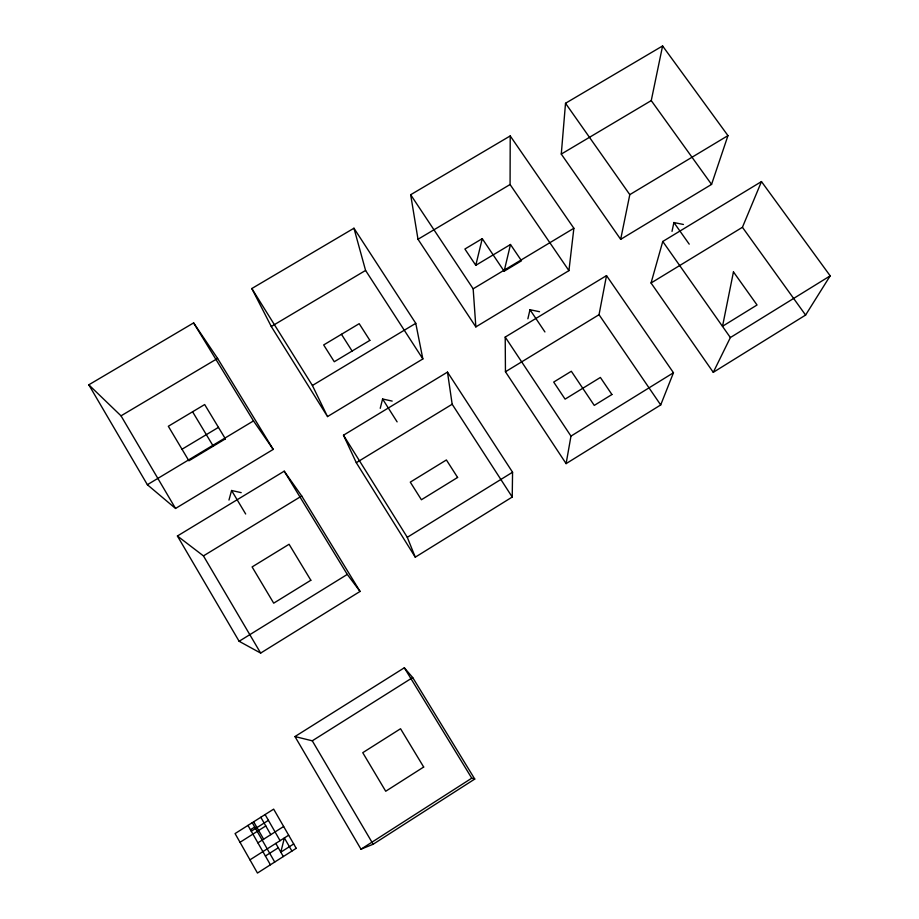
<?xml version="1.0" encoding="UTF-8"?>
<svg xmlns="http://www.w3.org/2000/svg" width="919" height="919" viewBox="0 0 919 919"><rect width="100%" height="100%" fill="white"/><g stroke="black" fill="none" stroke-linecap="round" stroke-linejoin="round"><path stroke-width="1.38" d="M568.93 270.634L510.079 184.524L510.217 135.932L410.667 194.725L417.996 239.273L475.847 326.911L568.93 270.634L573.87 228.268L510.217 135.932M512.228 497.041L512.561 472.228L447.484 372.115L343.488 435.215L356.296 462.694L415.273 557.178L512.228 497.041L452.171 404.245L447.484 372.115M561.279 154.082L565.518 103.273L662.588 45.95L727.963 135.621L711.559 184.409L620.67 239.354L561.279 154.082L651.249 100.596L662.588 45.95M566.104 463.624L570.975 436.111L505.209 337.078L606.506 275.608L673.466 372.746L660.704 404.946L566.104 463.624L505.45 371.758L505.209 337.078M660.704 404.946L599.039 314.7L606.506 275.608M620.67 239.354L629.802 194.644L565.518 103.273M672.019 231.37L673.903 222.536L683.403 224.466M527.874 318.79L529.987 309.714L539.533 311.725M504.129 271.231L510.493 244.5L521.51 260.778L504.129 271.231L482.257 238.653L464.899 249.026L475.778 265.315L510.493 244.5M475.778 265.315L482.257 238.653M380.236 408.323L382.591 399.007L392.183 401.086M228.969 500.062L231.577 490.493L241.203 492.641M651.054 282.995L662.76 241.479L761.472 181.583L830.19 275.849L805.595 315.068L713.27 372.333L651.054 282.995L742.426 227.292L761.472 181.583M713.27 372.333L730.364 337.56L830.19 275.849M360.983 849.202L471.757 778.175L474.755 779.059L373.148 844.239L360.983 849.202L294.965 736.556L404.326 667.791L412.7 677.544L474.755 779.059M249.968 859.839L288.669 835.21M265.396 856.003L278.296 847.777M293.701 843.952L280.812 852.166L284.373 837.933L291.92 851.074M250.439 829.765L254.724 827.043M251.266 831.213L268.417 820.334M240.02 842.298L265.798 825.951M257.894 842.849L283.649 826.491M294.965 736.556L312.276 740.806L412.7 677.544M260.651 653.087L360.053 591.434L301.708 495.984L284.212 471.183L177.413 535.995L239.124 641.278L260.651 653.087L203.444 555.892L177.413 535.995M239.124 641.278L347.279 574.421L360.053 591.434M415.273 557.178L407.289 537.316L512.561 472.228M570.975 436.111L673.466 372.746M203.444 555.892L301.708 495.984M356.296 462.694L452.171 404.245M505.45 371.758L599.039 314.7M175.529 508.46L273.219 449.402L217.608 358.421L193.622 322.902L88.81 384.808L147.362 484.715L175.529 508.46L121.021 415.836L88.81 384.808M327.509 416.583L422.855 358.938L415.767 323.327L353.953 228.222L251.817 288.532L271.277 326.498L327.509 416.583L312.403 385.486L251.817 288.532M147.362 484.715L253.495 420.902L273.219 449.402M312.403 385.486L415.767 323.327M475.847 326.911L473.159 288.819L573.87 228.268M629.802 194.644L727.963 135.621M182.008 449.242L218.458 427.369M121.021 415.836L217.608 358.421M271.277 326.498L365.578 270.439L353.953 228.222M417.996 239.273L510.079 184.524M651.249 100.596L711.559 184.409M742.426 227.292L805.595 315.068M673.903 222.536L689.216 244.155M662.76 241.479L730.364 337.56M529.987 309.714L544.921 331.943M410.667 194.725L473.159 288.819M365.578 270.439L422.855 358.938M341.454 334.298L352.092 351.035M382.591 399.007L397.111 421.867M343.488 435.215L407.289 537.316M193.622 322.902L253.495 420.902M284.212 471.183L347.279 574.421M404.326 667.791L471.757 778.175M192.576 411.769L213.254 446.152M231.577 490.493L245.672 513.997M312.276 740.806L373.148 844.239M265.097 814.556L280.088 840.667M260.812 817.267L270.783 834.659M275.792 843.401L283.328 856.554M253.678 821.793L263.627 839.208M252.243 822.689L274.712 862.045M247.958 825.411L270.404 864.79M733.454 271.886L722.529 326.279L757.038 304.993L733.454 271.886M296.217 848.329L257.458 873.05L235.069 833.579L273.655 809.134L296.217 848.329M423.682 767.032L385.716 791.248L362.752 752.684L400.546 728.744L423.682 767.032M310.84 580.257L273.701 603.174L252.105 566.931L289.083 544.266L310.84 580.257M611.916 394.515L594.26 405.405L571.331 371.265L553.697 382.074L565.093 399.145L600.383 377.456L611.916 394.515M457.605 477.455L421.407 499.752L410.288 482.142L446.404 459.959L457.605 477.455M225.396 438.857L188.889 460.798L168.326 426.267L204.673 404.544L225.396 438.857M369.863 340.375L334.275 361.741L323.672 344.947L359.191 323.683L369.863 340.375"/></g></svg>
